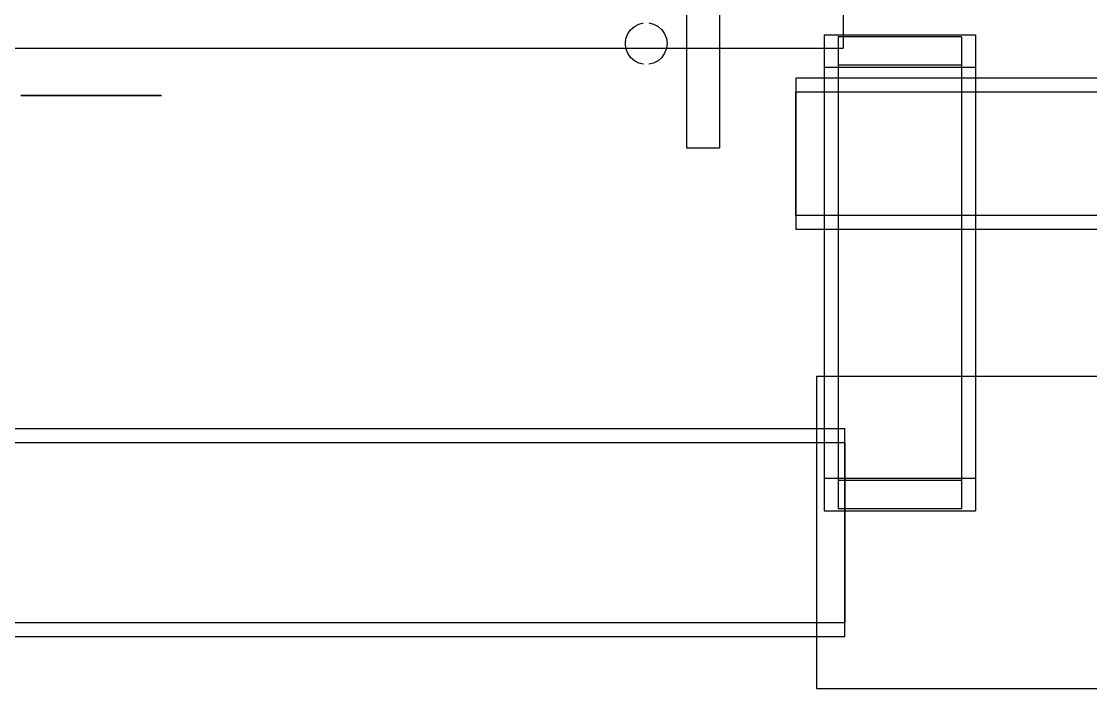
# Model space of a CAD drawing. Header units: millimetres. Extents: x -1355 to 669, y -1138 to 733.
# Drawn here: x -438.8 to -325.8, y -477.7 to -407.2 of the extents above; entities that cross this region are included whole.
import ezdxf

# ---------------------------------------------------------------- set-up
doc = ezdxf.new("R2010")
doc.units = ezdxf.units.MM
doc.layers.add('HIDDEN', color=8, linetype='Continuous')

msp = doc.modelspace()

# ---------------------------------------------------------------- linework, layer by layer
at = {"layer": 'HIDDEN'}
for points in [[(-352, -344.05), (-352, -410.05)], [(-352, -344.05), (-352, -410.05)], [(-368.55, -404.55), (-368.55, -420.55)], [(-368.55, -404.55), (-368.55, -420.55)], [(-365.05, -404.55), (-365.05, -420.55)], [(-365.05, -404.55), (-365.05, -420.55)], [(-374.45, -408.09), (-374.05, -407.74)], [(-374.05, -407.74), (-373.58, -407.49)], [(-373.58, -407.49), (-373.07, -407.36)], [(-372.53, -407.36), (-372.02, -407.49)], [(-372.02, -407.49), (-371.55, -407.74)], [(-371.55, -407.74), (-371.15, -408.09)], [(-374.94, -409.02), (-374.75, -408.53)], [(-374.75, -408.53), (-374.45, -408.09)], [(-371.15, -408.09), (-370.85, -408.53)], [(-370.85, -408.53), (-370.66, -409.02)], [(-354, -408.61), (-338, -408.61)], [(-354, -408.61), (-354, -412.06)], [(-354, -408.61), (-354, -455.47)], [(-352.5, -408.84), (-352.5, -455.71)], [(-352.5, -408.84), (-352.5, -411.83)], [(-339.5, -408.84), (-352.5, -408.84)], [(-339.5, -408.84), (-339.5, -455.71)], [(-339.5, -408.84), (-339.5, -411.83)], [(-338, -408.61), (-338, -412.06)], [(-338, -408.61), (-338, -455.47)], [(-492, -410.05), (-352, -410.05)], [(-492, -410.05), (-352, -410.05)], [(-375, -409.55), (-374.94, -409.02)], [(-374.94, -410.07), (-375, -409.55)], [(-370.66, -409.02), (-370.6, -409.55)], [(-370.6, -409.55), (-370.66, -410.07)], [(-374.75, -410.57), (-374.94, -410.07)], [(-374.45, -411.01), (-374.75, -410.57)], [(-374.05, -411.36), (-374.45, -411.01)], [(-371.15, -411.01), (-371.55, -411.36)], [(-370.85, -410.57), (-371.15, -411.01)], [(-370.66, -410.07), (-370.85, -410.57)], [(-373.58, -411.61), (-374.05, -411.36)], [(-373.07, -411.73), (-373.58, -411.61)], [(-372.02, -411.61), (-372.53, -411.73)], [(-371.55, -411.36), (-372.02, -411.61)], [(-354, -412.06), (-338, -412.06)], [(-354, -412.06), (-354, -458.92)], [(-352.5, -411.83), (-352.5, -458.69)], [(-339.5, -411.83), (-352.5, -411.83)], [(-339.5, -411.83), (-339.5, -458.69)], [(-338, -412.06), (-338, -458.92)], [(-357, -413.2), (-357, -429.2)], [(-357, -413.2), (-357, -429.2)], [(-237, -413.2), (-357, -413.2)], [(-237, -413.2), (-357, -413.2)], [(-438.87, -415.05), (-436, -415.05)], [(-436, -415.05), (-438.87, -415.05)], [(-433.13, -415.05), (-436, -415.05)], [(-436, -415.05), (-433.13, -415.05)], [(-430.42, -415.05), (-433.13, -415.05)], [(-433.13, -415.05), (-430.42, -415.05)], [(-428.04, -415.05), (-430.42, -415.05)], [(-430.42, -415.05), (-428.04, -415.05)], [(-426.12, -415.05), (-428.04, -415.05)], [(-428.04, -415.05), (-426.12, -415.05)], [(-424.78, -415.05), (-426.12, -415.05)], [(-426.12, -415.05), (-424.78, -415.05)], [(-424.09, -415.05), (-424.78, -415.05)], [(-424.78, -415.05), (-424.09, -415.05)], [(-424, -415.05), (-424.09, -415.05)], [(-424.09, -415.05), (-424, -415.05)], [(-237, -414.7), (-357, -414.7)], [(-237, -414.7), (-357, -414.7)], [(-357, -427.7), (-357, -414.7)], [(-357, -427.7), (-357, -414.7)], [(-368.55, -420.55), (-365.05, -420.55)], [(-368.55, -420.55), (-365.05, -420.55)], [(-237, -427.7), (-357, -427.7)], [(-237, -427.7), (-357, -427.7)], [(-237, -429.2), (-357, -429.2)], [(-237, -429.2), (-357, -429.2)], [(-354.8, -444.7), (-317.4, -444.7)], [(-354.8, -444.7), (-317.4, -444.7)], [(-354.8, -444.7), (-354.8, -477.7)], [(-354.8, -444.7), (-354.8, -477.7)], [(-476, -450.2), (-351.8, -450.2)], [(-476, -450.2), (-351.8, -450.2)], [(-351.8, -472.2), (-351.8, -450.2)], [(-351.8, -472.2), (-351.8, -450.2)], [(-476, -451.7), (-351.8, -451.7)], [(-476, -451.7), (-351.8, -451.7)], [(-351.8, -451.7), (-351.8, -470.7)], [(-351.8, -451.7), (-351.8, -470.7)], [(-354, -455.47), (-338, -455.47)], [(-354, -455.47), (-354, -458.92)], [(-352.5, -455.71), (-352.5, -458.69)], [(-339.5, -455.71), (-352.5, -455.71)], [(-339.5, -455.71), (-339.5, -458.69)], [(-338, -455.47), (-338, -458.92)], [(-354, -458.92), (-338, -458.92)], [(-339.5, -458.69), (-352.5, -458.69)], [(-476, -470.7), (-351.8, -470.7)], [(-476, -470.7), (-351.8, -470.7)], [(-476, -472.2), (-351.8, -472.2)], [(-476, -472.2), (-351.8, -472.2)], [(-354.8, -477.7), (-317.4, -477.7)], [(-354.8, -477.7), (-317.4, -477.7)]]:
    msp.add_lwpolyline(points, dxfattribs=at)

doc.saveas('drawing.dxf')
